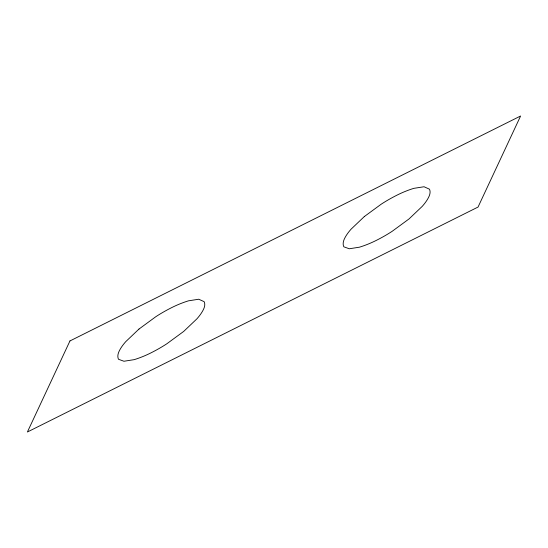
<?xml version="1.0" encoding="UTF-8"?>
<svg xmlns="http://www.w3.org/2000/svg" width="548" height="548" viewBox="0 0 548 548"><rect width="100%" height="100%" fill="white"/><g stroke="black" fill="none" stroke-linecap="round" stroke-linejoin="round"><path stroke-width="0.82" d="M69.952 340.945L27.4 432.002L478.048 207.055L520.6 115.998L69.952 340.945M138.987 329.053L125.8 341.603A66.438 25.105 -24.1 0 0 119.087 351.33A45.046 17.022 -24.1 0 0 118.526 359.283L123.944 361.248L134.178 359.652A42.422 16.029 -24.1 0 0 150.7 353.001A66.438 25.105 -24.1 0 0 166.839 343.774L183.69 331.424L196.869 318.874A66.438 25.105 -24.1 0 0 203.589 309.147A42.422 16.029 -24.1 0 0 204.116 301.653L198.732 299.229L188.498 300.825A42.422 16.029 -24.1 0 0 171.976 307.469A66.438 25.105 -24.1 0 0 155.831 316.696L138.987 329.053M364.31 216.576L351.131 229.126A66.438 25.105 -24.1 0 0 344.411 238.853A45.046 17.022 -24.1 0 0 343.849 246.812L349.268 248.771L359.502 247.175A42.422 16.029 -24.1 0 0 376.024 240.531A66.438 25.105 -24.1 0 0 392.169 231.304L409.014 218.947L422.2 206.397A66.438 25.105 -24.1 0 0 428.913 196.67A42.422 16.029 -24.1 0 0 429.44 189.176L424.056 186.752L413.822 188.348A42.422 16.029 -24.1 0 0 397.3 194.999A66.438 25.105 -24.1 0 0 381.161 204.226L364.31 216.576"/></g></svg>
